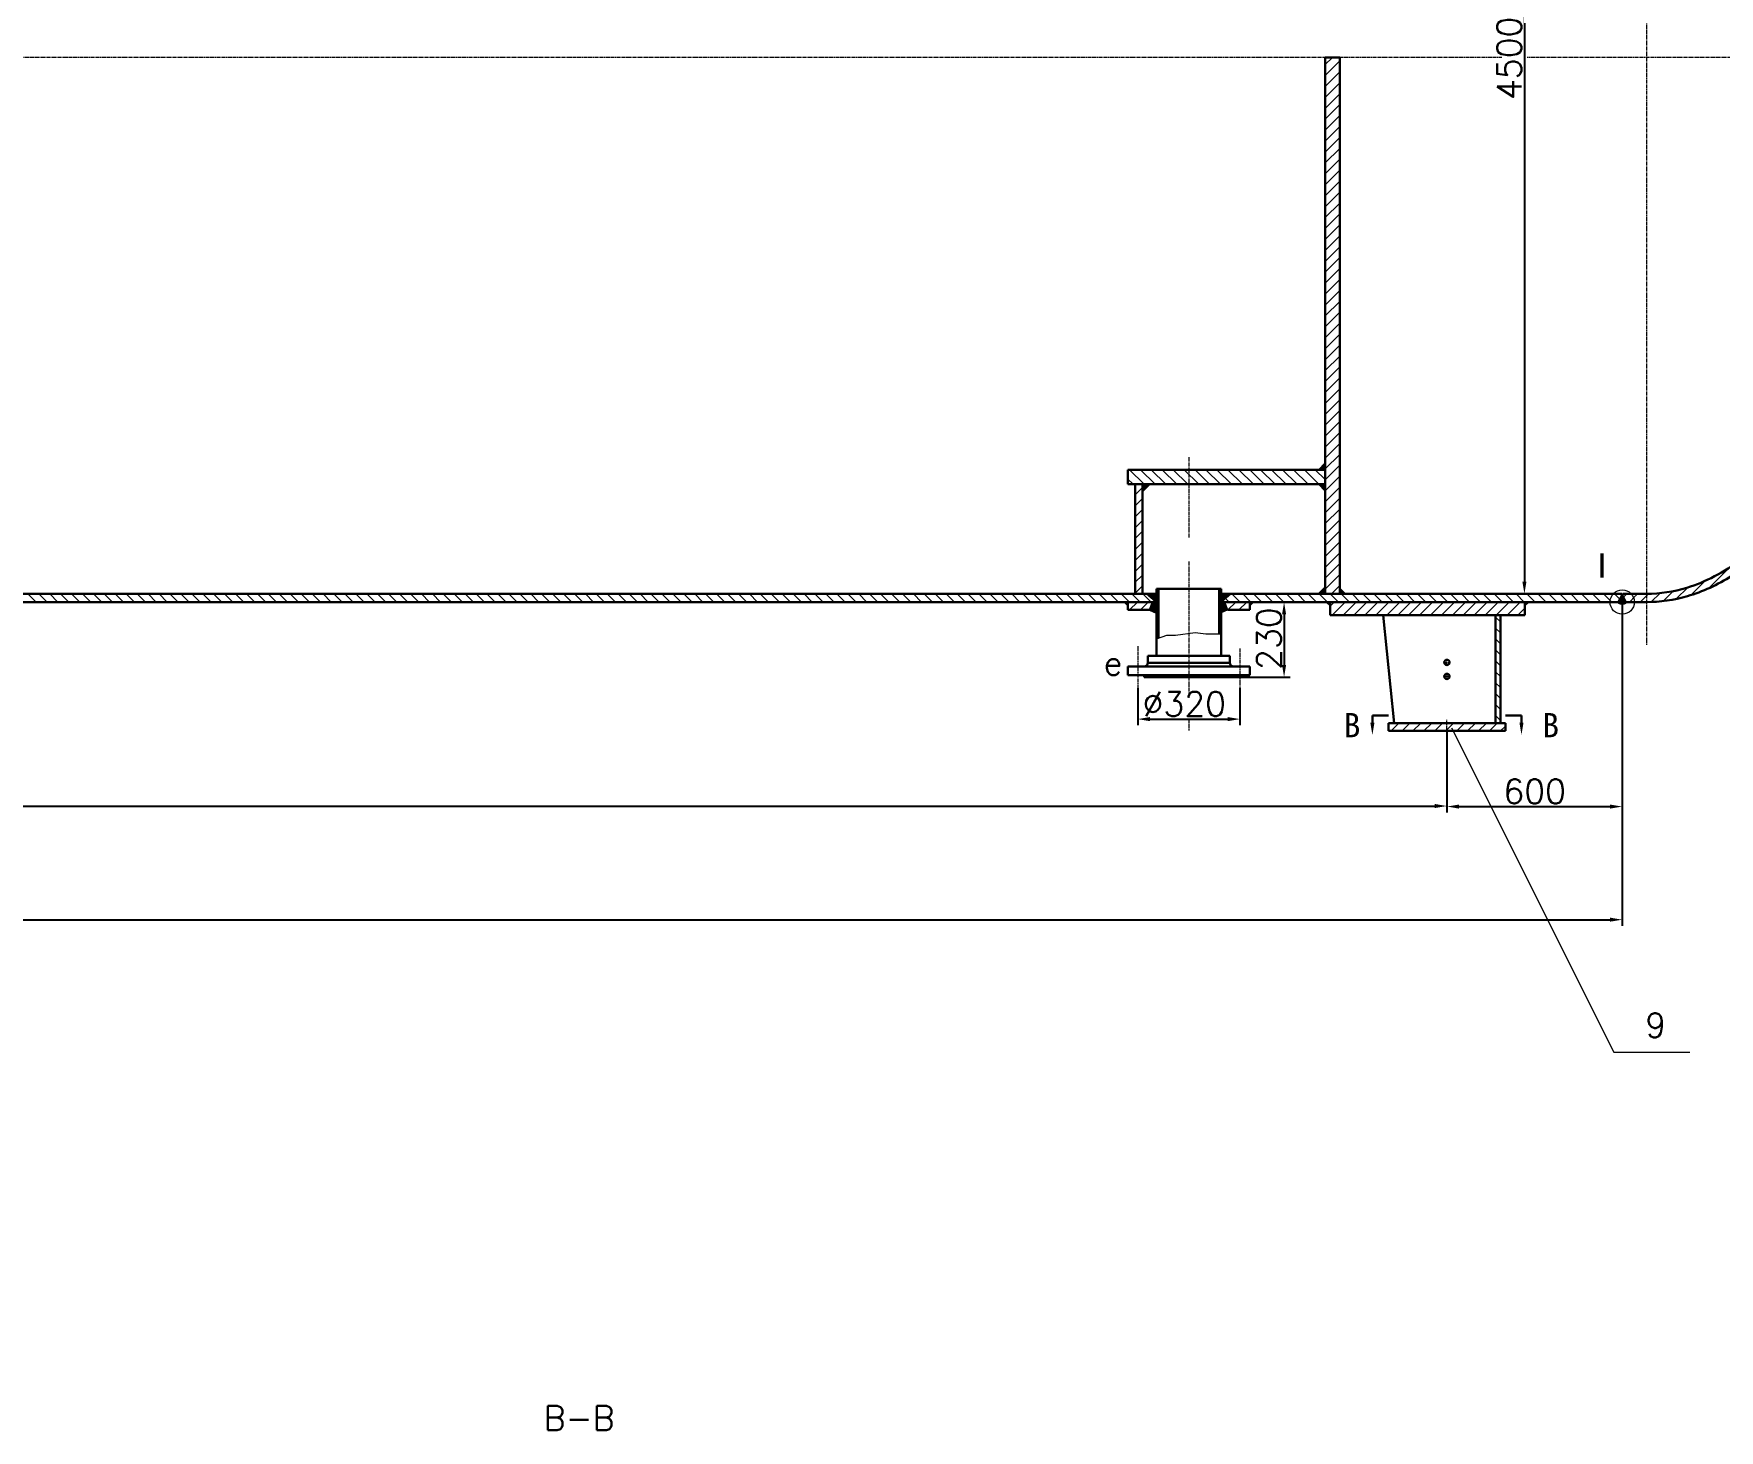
# Model space of a CAD drawing. Header units: millimetres. Extents: x 0 to 6120, y 0 to 841.
# Drawn here: x 585.6 to 931.8, y 354.8 to 641.7 of the extents above; entities that cross this region are included whole.
import ezdxf

# ---------------------------------------------------------------- set-up
doc = ezdxf.new("R2010")
doc.units = ezdxf.units.MM
doc.linetypes.add('CENTER2', pattern=[1.125, 0.75, -0.125, 0.125, -0.125])
for name, color, linetype, lineweight in [('尺寸线', 3, 'Continuous', 15), ('文字层', 7, 'Continuous', 15), ('粗实线', 7, 'Continuous', 30), ('细实线', 7, 'Continuous', 15), ('细点划线', 1, 'CENTER2', 18)]:
    doc.layers.add(name, color=color, linetype=linetype, lineweight=lineweight)
doc.styles.get("Standard").update_dxf_attribs({"font": 'txt.shx', "bigfont": 'gbcbig.shx'})
doc.dimstyles.new('ISO-25$0', dxfattribs={"dimtxt": 5, "dimasz": 2.5, "dimexe": 1.25, "dimexo": 0, "dimtad": 1, "dimdec": 0, "dimdsep": 46, "dimtxsty": 'Standard', "dimcen": 2.5, "dimdle": 5, "dimadec": 0, "dimazin": 0, "dimtfac": 1, "dimtdec": 0, "dimtmove": 0, "dimatfit": 2, "dimfxl": 0, "dimtolj": 1, "dimarcsym": 0})

# ---------------------------------------------------------------- blocks, each defined once
blk = doc.blocks.new('*X333')
at = {"layer": '尺寸线'}
for points in [[(94.8, 784.89), (94.8, 784.06), (92.3, 784.48)], [(1008.74, 784.89), (1008.74, 784.06), (1011.24, 784.48)]]:
    blk.add_hatch(color=0, dxfattribs=at).paths.add_polyline_path(points, flags=0)
at = {"layer": '尺寸线', "color": 0, "lineweight": -2}
for p, q in [((92.3, 710.36), (92.3, 785.73)), ((94.8, 784.48), (1008.74, 784.48)), ((1011.24, 636.81), (1011.24, 785.73))]:
    blk.add_line(p, q, dxfattribs=at)
at = {"layer": '尺寸线', "color": 0, "insert": (546.98, 787.6), "char_height": 5, "width": 65, "attachment_point": 5}
blk.add_mtext('13000', dxfattribs=at)
blk = doc.blocks.new('*X334')
at = {"layer": '尺寸线'}
for points in [[(891.34, 744.11), (892.17, 744.11), (891.76, 746.61)], [(891.34, 529.11), (892.17, 529.11), (891.76, 526.61)]]:
    blk.add_hatch(color=0, dxfattribs=at).paths.add_polyline_path(points, flags=0)
at = {"layer": '尺寸线', "color": 0, "lineweight": -2}
for p, q in [((900.75, 746.61), (890.51, 746.61)), ((891.76, 744.11), (891.76, 529.11)), ((891.76, 526.61), (890.51, 526.61))]:
    blk.add_line(p, q, dxfattribs=at)
at = {"layer": '尺寸线', "color": 0, "insert": (888.63, 636.61), "char_height": 5, "width": 52.8571, "attachment_point": 5, "rotation": 90}
blk.add_mtext('4500', dxfattribs=at)
blk = doc.blocks.new('*X335')
at = {"layer": '尺寸线'}
for points in [[(174.34, 460.08), (174.34, 459.25), (171.84, 459.66)], [(909.34, 460.08), (909.34, 459.25), (911.84, 459.66)]]:
    blk.add_hatch(color=0, dxfattribs=at).paths.add_polyline_path(points, flags=0)
at = {"layer": '尺寸线', "color": 0, "lineweight": -2}
for p, q in [((911.84, 526.61), (911.84, 458.41)), ((171.84, 525.05), (171.84, 458.41)), ((174.34, 459.66), (909.34, 459.66))]:
    blk.add_line(p, q, dxfattribs=at)
at = {"layer": '尺寸线', "color": 0, "insert": (543.97, 462.79), "char_height": 5, "width": 65, "attachment_point": 5}
blk.add_mtext('10200', dxfattribs=at)
blk = doc.blocks.new('*X340')
at = {"layer": '细实线', "color": 0}
for p, q in [((876.75, 499.09), (910.11, 432.45)), ((910.11, 432.45), (925.74, 432.45))]:
    blk.add_line(p, q, dxfattribs=at)
blk = doc.blocks.new('*X341')
at = {"layer": '细实线'}
for p, q in [((584.42, 526.61), (586.12, 524.91)), ((586.66, 526.61), (588.36, 524.91)), ((588.91, 526.61), (590.61, 524.91)), ((591.15, 526.61), (592.85, 524.91)), ((593.4, 526.61), (595.1, 524.91)), ((595.64, 526.61), (597.34, 524.91)), ((597.89, 526.61), (599.59, 524.91)), ((600.13, 526.61), (601.83, 524.91)), ((602.38, 526.61), (604.08, 524.91)), ((604.62, 526.61), (606.32, 524.91)), ((606.87, 526.61), (608.57, 524.91)), ((609.11, 526.61), (610.81, 524.91)), ((611.36, 526.61), (613.06, 524.91)), ((613.6, 526.61), (615.3, 524.91)), ((615.85, 526.61), (617.55, 524.91)), ((618.09, 526.61), (619.79, 524.91)), ((620.34, 526.61), (622.04, 524.91)), ((622.58, 526.61), (624.28, 524.91)), ((624.83, 526.61), (626.53, 524.91)), ((627.08, 526.61), (628.78, 524.91)), ((629.32, 526.61), (631.02, 524.91)), ((631.57, 526.61), (633.27, 524.91)), ((633.81, 526.61), (635.51, 524.91)), ((636.06, 526.61), (637.76, 524.91)), ((638.3, 526.61), (640, 524.91)), ((640.55, 526.61), (642.25, 524.91)), ((642.79, 526.61), (644.49, 524.91)), ((645.04, 526.61), (646.74, 524.91)), ((647.28, 526.61), (648.98, 524.91)), ((649.53, 526.61), (651.23, 524.91)), ((651.77, 526.61), (653.47, 524.91)), ((654.02, 526.61), (655.72, 524.91)), ((656.26, 526.61), (657.96, 524.91)), ((658.51, 526.61), (660.21, 524.91)), ((660.75, 526.61), (662.45, 524.91)), ((663, 526.61), (664.7, 524.91)), ((665.24, 526.61), (666.94, 524.91)), ((667.49, 526.61), (669.19, 524.91)), ((669.73, 526.61), (671.43, 524.91)), ((671.98, 526.61), (673.68, 524.91)), ((674.22, 526.61), (675.92, 524.91)), ((676.47, 526.61), (678.17, 524.91)), ((678.71, 526.61), (680.41, 524.91)), ((680.96, 526.61), (682.66, 524.91)), ((683.2, 526.61), (684.9, 524.91)), ((685.45, 526.61), (687.15, 524.91)), ((687.69, 526.61), (689.39, 524.91)), ((689.94, 526.61), (691.64, 524.91)), ((692.18, 526.61), (693.88, 524.91)), ((694.43, 526.61), (696.13, 524.91)), ((696.67, 526.61), (698.37, 524.91)), ((698.92, 526.61), (700.62, 524.91)), ((701.16, 526.61), (702.86, 524.91)), ((703.41, 526.61), (705.11, 524.91)), ((705.65, 526.61), (707.35, 524.91)), ((707.9, 526.61), (709.6, 524.91)), ((710.14, 526.61), (711.84, 524.91)), ((712.39, 526.61), (714.09, 524.91)), ((714.63, 526.61), (716.33, 524.91)), ((716.88, 526.61), (718.58, 524.91)), ((719.12, 526.61), (720.82, 524.91)), ((721.37, 526.61), (723.07, 524.91)), ((723.61, 526.61), (725.31, 524.91)), ((725.86, 526.61), (727.56, 524.91)), ((728.1, 526.61), (729.8, 524.91)), ((730.35, 526.61), (732.05, 524.91)), ((732.59, 526.61), (734.29, 524.91)), ((734.84, 526.61), (736.54, 524.91)), ((737.08, 526.61), (738.78, 524.91)), ((739.33, 526.61), (741.03, 524.91)), ((741.57, 526.61), (743.27, 524.91)), ((743.82, 526.61), (745.52, 524.91)), ((746.06, 526.61), (747.76, 524.91)), ((748.31, 526.61), (750.01, 524.91)), ((750.55, 526.61), (752.25, 524.91)), ((752.8, 526.61), (754.5, 524.91)), ((755.04, 526.61), (756.74, 524.91)), ((757.29, 526.61), (758.99, 524.91)), ((759.53, 526.61), (761.23, 524.91)), ((761.78, 526.61), (763.48, 524.91)), ((764.02, 526.61), (765.72, 524.91)), ((766.27, 526.61), (767.97, 524.91)), ((768.51, 526.61), (770.21, 524.91)), ((770.76, 526.61), (772.46, 524.91)), ((773, 526.61), (774.7, 524.91)), ((775.25, 526.61), (776.95, 524.91)), ((777.49, 526.61), (779.19, 524.91)), ((779.74, 526.61), (781.44, 524.91)), ((781.98, 526.61), (783.68, 524.91)), ((784.23, 526.61), (785.93, 524.91)), ((786.47, 526.61), (788.17, 524.91)), ((788.72, 526.61), (790.42, 524.91)), ((790.96, 526.61), (792.66, 524.91)), ((793.21, 526.61), (794.91, 524.91)), ((795.45, 526.61), (797.15, 524.91)), ((797.7, 526.61), (799.4, 524.91)), ((799.94, 526.61), (801.64, 524.91)), ((802.19, 526.61), (803.89, 524.91)), ((804.44, 526.61), (806.14, 524.91)), ((806.68, 526.61), (808.38, 524.91)), ((808.93, 526.61), (810.63, 524.91)), ((811.17, 526.61), (812.87, 524.91)), ((813.42, 526.61), (815.12, 524.91))]:
    blk.add_line(p, q, dxfattribs=at)
blk = doc.blocks.new('*X344')
at = {"layer": '尺寸线'}
for points in [[(841.99, 522.41), (842.82, 522.41), (842.4, 524.91)], [(841.99, 511.96), (842.82, 511.96), (842.4, 509.46)]]:
    blk.add_hatch(color=0, dxfattribs=at).paths.add_polyline_path(points, flags=0)
at = {"layer": '尺寸线', "color": 0, "lineweight": -2}
for p, q in [((839.57, 524.91), (843.65, 524.91)), ((842.4, 522.41), (842.4, 511.96)), ((832.04, 509.46), (843.65, 509.46))]:
    blk.add_line(p, q, dxfattribs=at)
at = {"layer": '尺寸线', "color": 0, "insert": (839.28, 517.41), "char_height": 5, "width": 38.5714, "attachment_point": 5, "rotation": 90}
blk.add_mtext('230', dxfattribs=at)
blk = doc.blocks.new('*X355')
at = {"layer": '尺寸线'}
for points in [[(814.84, 501.28), (814.84, 500.45), (812.34, 500.86)], [(830.84, 501.28), (830.84, 500.45), (833.34, 500.86)]]:
    blk.add_hatch(color=0, dxfattribs=at).paths.add_polyline_path(points, flags=0)
at = {"layer": '尺寸线', "color": 0, "lineweight": -2}
for p, q in [((812.34, 507.2), (812.34, 499.61)), ((833.34, 507.2), (833.34, 499.61)), ((814.84, 500.86), (830.84, 500.86))]:
    blk.add_line(p, q, dxfattribs=at)
at = {"layer": '尺寸线', "color": 0, "insert": (821.91, 503.99), "char_height": 5, "width": 52.1429, "attachment_point": 5}
blk.add_mtext('%%C320', dxfattribs=at)
blk = doc.blocks.new('*X357')
at = {"layer": '尺寸线'}
for points in [[(210.65, 483.43), (210.65, 482.6), (208.15, 483.01)], [(873.34, 483.43), (873.34, 482.6), (875.84, 483.01)]]:
    blk.add_hatch(color=0, dxfattribs=at).paths.add_polyline_path(points, flags=0)
at = {"layer": '尺寸线', "color": 0, "lineweight": -2}
for p, q in [((875.84, 498.46), (875.84, 481.76)), ((208.15, 498.44), (208.15, 481.76)), ((210.65, 483.01), (873.34, 483.01))]:
    blk.add_line(p, q, dxfattribs=at)
at = {"layer": '尺寸线', "color": 0, "insert": (537.47, 486.14), "char_height": 5, "width": 52.8571, "attachment_point": 5}
blk.add_mtext('9000', dxfattribs=at)
blk = doc.blocks.new('*X361')
at = {"layer": '尺寸线'}
for points in [[(878.34, 483.31), (878.34, 482.48), (875.84, 482.9)], [(909.34, 483.31), (909.34, 482.48), (911.84, 482.9)]]:
    blk.add_hatch(color=0, dxfattribs=at).paths.add_polyline_path(points, flags=0)
at = {"layer": '尺寸线', "color": 0, "lineweight": -2}
for p, q in [((911.84, 524.91), (911.84, 481.65)), ((875.84, 498.46), (875.84, 481.65)), ((878.34, 482.9), (909.34, 482.9))]:
    blk.add_line(p, q, dxfattribs=at)
at = {"layer": '尺寸线', "color": 0, "insert": (893.86, 486.02), "char_height": 5, "width": 37.8571, "attachment_point": 5}
blk.add_mtext('600', dxfattribs=at)

msp = doc.modelspace()

# ---------------------------------------------------------------- hatches: boundary and pattern name
at = {"layer": '粗实线'}
for points in [[(860.95152, 500.11104), (860.11818, 500.11104), (860.53485, 497.61104)], [(890.73477, 500.11104), (891.5681, 500.11104), (891.15144, 497.61104)]]:
    msp.add_hatch(color=256, dxfattribs=at).paths.add_polyline_path(points, flags=0)
at = {"layer": '细实线'}
h = msp.add_hatch(dxfattribs=at)
h.set_pattern_fill('ANSI31', color=256, scale=0.5, style=0)
h.paths.add_polyline_path([(853.84313, 636.8066), (850.84313, 636.8066), (850.84313, 636.6066), (850.84313, 526.60655), (853.84313, 526.60655)], flags=0)
h = msp.add_hatch(dxfattribs=at)
h.set_pattern_fill('ANSI31', color=256, scale=0.5, angle=270, style=0)
h.paths.add_polyline_path([(850.84313, 552.10655), (822.84312, 552.10655), (822.84312, 549.10655), (850.84313, 549.10655)], flags=0)
h.paths.add_polyline_path([(822.84312, 552.10655), (810.34362, 552.10655), (810.34362, 549.10655), (822.84312, 549.10655)], flags=0)
for points in [[(850.84313, 553.48873), (849.46095, 552.10655), (850.84313, 552.10655)], [(814.75783, 549.10655), (813.34362, 549.10655), (813.34362, 547.69233)], [(850.84313, 549.10655), (849.46095, 549.10655), (850.84313, 547.72436)], [(816.19311, 526.60655), (814.96111, 526.60655), (814.20548, 526.60655), (815.99311, 525.10655), (815.99311, 524.90655), (815.44311, 524.90655), (814.86076, 523.30655), (816.19311, 522.70655)], [(831.48075, 526.60655), (829.49312, 526.60655), (829.49312, 522.70655), (830.82547, 523.30655), (830.24312, 524.90655), (829.69312, 524.90655), (829.69312, 525.10655)], [(850.84313, 528.02076), (849.42892, 526.60655), (850.84313, 526.60655)], [(853.84313, 527.7757), (853.84313, 526.60655), (855.01228, 526.60655)], [(810.34311, 524.90655), (809.54311, 524.90655), (810.34311, 524.10655)], [(836.14312, 524.90655), (835.34312, 524.90655), (835.34312, 524.10655)], [(851.84313, 524.90655), (851.04313, 524.90655), (851.84313, 524.10655)], [(892.64315, 524.90655), (891.84315, 524.90655), (891.84315, 524.10655)]]:
    msp.add_hatch(color=256, dxfattribs=at).paths.add_polyline_path(points, flags=0)
h = msp.add_hatch(dxfattribs=at)
h.set_pattern_fill('ANSI31', color=256, scale=0.5, style=0)
h.paths.add_polyline_path([(813.34362, 549.10655), (811.84362, 549.10655), (811.84362, 526.60655), (813.34362, 526.60655)], flags=0)
h = msp.add_hatch(dxfattribs=at)
h.set_pattern_fill('ANSI31', color=256, scale=0.5, style=0)
edge = h.paths.add_edge_path(flags=0)
edge.add_arc((951.36274, 547.8219), 6.55224, 219.1213387, 234.0876144, ccw=False)
edge.add_spline(control_points=[(946.27943, 543.68766), (943.1384, 539.70747), (939.79516, 536.36646), (932.70774, 530.9994), (928.95281, 529.02876), (922.3941, 527.02748), (919.61851, 526.607), (916.84316, 526.60681)], knot_values=[0, 0, 0, 0, 12.652921859, 12.652921859, 25.788536294, 25.788536294, 35.233099892, 35.233099892, 35.233099892, 35.233099892], weights=[1, 1, 1, 1, 1, 1, 1, 1], degree=3, periodic=0)
edge.add_line((916.84307, 526.60681), (916.84307, 524.90663))
edge.add_spline(control_points=[(916.84307, 524.90663), (919.65692, 524.90698), (922.47047, 525.31494), (928.35847, 527.02914), (931.42104, 528.43999), (937.34993, 532.2018), (940.21702, 534.55234), (944.52057, 538.92282), (946.04346, 540.65275), (947.51954, 542.51514)], knot_values=[0, 0, 0, 0, 9.405092479, 9.405092479, 19.987576696, 19.987576696, 30.570060912, 30.570060912, 36.615746547, 36.615746547, 36.615746547, 36.615746547], weights=[1, 1, 1, 1, 1, 1, 1, 1, 1, 1], degree=3, periodic=0)
edge = h.paths.add_edge_path(flags=0)
edge.add_spline(control_points=[(948.42567, 543.68277), (948.53249, 543.82333), (948.63906, 543.96459), (948.74536, 544.10656)], knot_values=[0, 0, 0, 0, 0.530852357, 0.530852357, 0.530852357, 0.530852357], weights=[1, 1, 1, 1], degree=3, periodic=0)
edge.add_spline(control_points=[(948.74536, 544.10656), (949.94082, 545.70298), (951.10348, 547.38789), (952.23054, 549.15655)], knot_values=[0, 0, 0, 0, 6.13731917, 6.13731917, 6.13731917, 6.13731917], weights=[1, 1, 1, 1], degree=3, periodic=0)
edge.add_spline(control_points=[(952.23054, 549.15655), (952.35732, 549.35549), (952.48364, 549.5555), (952.60952, 549.75656)], knot_values=[0, 0, 0, 0, 0.70967588, 0.70967588, 0.70967588, 0.70967588], weights=[1, 1, 1, 1], degree=3, periodic=0)
edge.add_line((952.60952, 549.75656), (952.37332, 549.75656))
edge.add_line((952.37332, 549.75656), (950.04259, 548.90824))
edge.add_spline(control_points=[(950.04259, 548.90824), (948.93827, 547.2359), (947.80239, 545.64686), (946.51879, 543.99227), (946.39926, 543.8395), (946.27943, 543.68766)], knot_values=[0, 0, 0, 0, 5.839448417, 5.839448417, 6.437424813, 6.437424813, 6.437424813, 6.437424813], weights=[1, 1, 1, 1, 1, 1], degree=3, periodic=0)
edge.add_arc((951.36274, 547.8219), 6.55224, 219.1213387, 234.0876144)
edge.add_spline(control_points=[(947.51954, 542.51514), (947.82358, 542.89875), (948.12564, 543.28799), (948.42567, 543.68277)], knot_values=[0, 0, 0, 0, 1.478008215, 1.478008215, 1.478008215, 1.478008215], weights=[1, 1, 1, 1], degree=3, periodic=0)
h = msp.add_hatch(dxfattribs=at)
h.set_pattern_fill('ANSI31', color=256, scale=0.5, style=0)
h.paths.add_polyline_path([(816.59311, 526.60655), (816.59311, 527.60655), (816.19311, 527.60655), (816.19311, 526.60655), (816.19311, 524.90655), (816.19311, 517.33665), (816.59311, 517.47529)], flags=0)
h = msp.add_hatch(dxfattribs=at)
h.set_pattern_fill('ANSI31', color=256, scale=0.5, style=0)
edge = h.paths.add_edge_path(flags=0)
edge.add_line((829.49312, 526.60655), (829.49312, 527.60655))
edge.add_line((829.49312, 527.60655), (829.09312, 527.60655))
edge.add_line((829.09312, 527.60655), (829.09312, 526.60655))
edge.add_line((829.09312, 526.60655), (829.09312, 520.84262))
edge.add_arc((831.91641, 524.49014), 4.61253, 232.2590711, 238.3067291)
edge.add_line((829.49312, 520.56547), (829.49312, 524.90655))
edge.add_line((829.49312, 524.90655), (829.49312, 526.60655))
edge = h.paths.add_edge_path(flags=0)
edge.add_arc((831.91641, 524.49014), 4.61253, 232.2590711, 238.3067291, ccw=False)
edge.add_line((829.09312, 520.84262), (829.09312, 518.40869))
edge.add_line((829.09312, 518.40869), (829.49312, 518.40869))
edge.add_line((829.49312, 518.40869), (829.49312, 520.56547))
h = msp.add_hatch(dxfattribs=at)
h.set_pattern_fill('ANSI31', color=256, scale=0.5, angle=270, style=0)
edge = h.paths.add_edge_path(flags=0)
edge.add_line((836.01474, 526.60655), (831.48075, 526.60655))
edge.add_line((831.48075, 526.60655), (829.69312, 525.10655))
edge.add_line((829.69312, 525.10655), (829.69312, 524.92033))
edge.add_line((829.69312, 524.92033), (830.24312, 524.90655))
edge.add_line((830.24312, 524.90655), (830.72512, 524.90655))
edge.add_line((830.72512, 524.90655), (836.51011, 524.90655))
edge.add_arc((831.91641, 524.49015), 4.61253, 5.1794912, 27.3121082)
h = msp.add_hatch(dxfattribs=at)
h.set_pattern_fill('ANSI31', color=256, scale=0.5, angle=270, style=0)
edge = h.paths.add_edge_path(flags=0)
edge.add_line((911.74316, 526.40655), (911.74316, 526.60655))
edge.add_line((911.74316, 526.60655), (836.01474, 526.60655))
edge.add_arc((831.91641, 524.49015), 4.61253, 5.1794912, 27.3121082, ccw=False)
edge.add_line((836.51011, 524.90655), (910.96231, 524.90655))
edge.add_line((910.96231, 524.90655), (911.74316, 526.40655))
h = msp.add_hatch(color=256, dxfattribs=at)
edge = h.paths.add_edge_path(flags=0)
edge.add_line((911.94316, 526.40655), (911.94316, 526.60655))
edge.add_line((911.94316, 526.60655), (911.74316, 526.60655))
edge.add_line((911.74316, 526.60655), (911.74316, 526.40655))
edge.add_line((911.74316, 526.40655), (910.96231, 524.90655))
edge.add_ellipse((911.84316, 524.90655), major_axis=(-0.88085, 0), ratio=0.454106532, start_angle=0, end_angle=180)
edge.add_line((912.72401, 524.90655), (911.94316, 526.40655))
h = msp.add_hatch(dxfattribs=at)
h.set_pattern_fill('ANSI31', color=256, scale=0.5, style=0)
edge = h.paths.add_edge_path(flags=0)
edge.add_line((916.84307, 526.60655), (914.49574, 526.60655))
edge.add_arc((911.84316, 525.66905), 2.81338, 0, 19.46489, ccw=False)
edge.add_arc((911.84316, 525.66905), 2.81338, 344.2746303, 360, ccw=False)
edge.add_line((914.55124, 524.90655), (916.80611, 524.90655))
edge.add_line((916.80611, 524.90655), (916.80611, 524.90664))
edge.add_spline(control_points=[(916.76915, 524.90671), (916.79379, 524.90665), (916.81843, 524.90662), (916.84307, 524.90663)], knot_values=[0, 0, 0, 0, 0.07391165, 0.07391165, 0.07391165, 0.07391165], weights=[1, 1, 1, 1], degree=3, periodic=0)
edge.add_line((916.84307, 524.90663), (916.84307, 526.60655))
edge = h.paths.add_edge_path(flags=0)
edge.add_arc((911.84316, 525.66905), 2.81338, 359.9999958, 379.4648775)
edge.add_line((914.49574, 526.60655), (911.94316, 526.60655))
edge.add_line((911.94316, 526.60655), (911.94316, 526.40655))
edge.add_line((911.94316, 526.40655), (912.72401, 524.90655))
edge.add_line((912.72401, 524.90655), (914.55124, 524.90655))
edge.add_arc((911.84316, 525.66905), 2.81338, 344.2746249, 360.0000053)
h = msp.add_hatch(dxfattribs=at)
h.set_pattern_fill('ANSI31', color=256, scale=0.5, style=0)
h.paths.add_polyline_path([(815.44311, 524.90655), (810.34311, 524.90655), (810.34311, 523.30655), (814.86076, 523.30655)], flags=0)
h = msp.add_hatch(dxfattribs=at)
h.set_pattern_fill('ANSI31', color=256, scale=0.5, style=0)
h.paths.add_polyline_path([(835.34312, 524.90655), (830.24312, 524.90655), (830.82547, 523.30655), (835.34312, 523.30655)], flags=0)
h = msp.add_hatch(dxfattribs=at)
h.set_pattern_fill('ANSI31', color=256, scale=0.5, style=0)
h.paths.add_polyline_path([(891.84315, 524.90529), (851.84313, 524.90529), (851.84313, 522.23648), (862.77589, 522.23648), (885.84315, 522.23648), (886.84315, 522.23648), (891.84315, 522.23648)], flags=0)
h = msp.add_hatch(dxfattribs=at)
h.set_pattern_fill('ANSI31', color=256, scale=0.5, angle=270, style=0)
h.paths.add_polyline_path([(886.84315, 522.23648), (885.84315, 522.23648), (885.84315, 500.03646), (886.84315, 500.03646)], flags=0)
h = msp.add_hatch(dxfattribs=at)
h.set_pattern_fill('ANSI31', color=256, scale=0.5, style=0)
h.paths.add_polyline_path([(887.84315, 500.03646), (886.84315, 500.03646), (885.84315, 500.03646), (875.84314, 500.03646), (875.84314, 498.43646), (887.84315, 498.43646)], flags=0)
h.paths.add_polyline_path([(875.84314, 500.03646), (863.84314, 500.03646), (863.84314, 498.43646), (875.84314, 498.43646)], flags=0)

# ---------------------------------------------------------------- linework, layer by layer
at = {"layer": '粗实线'}
for p, q in [((850.84313, 636.8066), (853.84313, 636.8066)), ((850.84313, 636.6066), (850.84313, 636.8066)), ((850.84313, 636.6066), (850.84313, 526.60655)), ((853.84313, 636.8066), (853.84313, 526.60655)), ((810.34362, 549.10655), (810.34362, 552.10655)), ((810.34362, 552.10655), (850.84313, 552.10655)), ((810.34362, 549.10655), (850.84313, 549.10655)), ((811.84362, 549.10655), (811.84362, 526.60655)), ((813.34362, 549.10655), (813.34362, 526.60655)), ((814.75783, 549.10655), (813.34362, 547.69233)), ((277.44284, 526.60655), (816.19311, 526.60655)), ((803.83153, 526.60655), (277.44284, 526.60655)), ((803.83153, 526.60655), (814.96111, 526.60655)), ((815.99311, 525.10655), (814.20548, 526.60655)), ((814.20548, 526.60655), (815.99311, 525.10655)), ((829.09312, 527.60655), (816.19311, 527.60655)), ((816.19311, 526.60655), (816.19311, 527.60655)), ((816.19311, 526.60655), (816.19311, 524.90655)), ((816.59311, 526.60655), (816.59311, 527.60655)), ((816.59311, 517.47529), (816.59311, 526.60655)), ((829.09312, 526.60655), (829.09312, 527.60655)), ((829.09312, 527.60655), (829.49312, 527.60655)), ((829.09312, 518.40869), (829.09312, 526.60655)), ((829.49312, 527.60655), (829.49312, 526.60655)), ((911.74316, 526.60655), (829.49312, 526.60655)), ((829.49312, 526.60655), (829.49312, 522.70655)), ((916.84316, 526.60655), (911.94316, 526.60655)), ((287.97422, 524.90655), (803.83153, 524.90655)), ((803.83153, 524.90655), (815.99311, 524.90655)), ((810.34311, 523.30655), (810.34311, 524.90655)), ((810.34311, 523.30655), (814.86076, 523.30655)), ((814.86076, 523.30655), (815.44311, 524.90655)), ((814.86076, 523.30655), (816.19311, 522.70655)), ((815.99311, 525.10655), (815.99311, 524.90655)), ((815.99311, 525.10655), (815.99311, 524.90655)), ((816.19311, 516.52987), (816.19311, 524.90655)), ((829.49312, 516.52987), (829.49312, 524.90655)), ((910.96231, 524.90655), (829.69312, 524.90655)), ((835.34312, 523.30655), (830.82547, 523.30655)), ((835.34312, 523.30655), (835.34312, 524.90655)), ((891.84315, 524.90655), (851.84313, 524.90655)), ((851.84313, 524.90655), (851.84313, 522.23648)), ((891.84315, 524.90655), (891.84315, 522.23648)), ((916.84316, 524.90655), (912.72401, 524.90655)), ((851.84313, 522.23648), (862.77589, 522.23648)), ((862.77589, 522.23648), (865.04314, 500.03646)), ((885.84315, 522.23648), (862.77589, 522.23648)), ((885.84315, 522.23648), (886.84315, 522.23648)), ((885.84315, 522.23648), (885.84315, 500.03646)), ((891.84315, 522.23648), (886.84315, 522.23648)), ((886.84315, 522.23648), (886.84315, 500.03646)), ((886.84315, 522.23648), (886.84315, 500.03646)), ((816.19311, 513.85654), (816.19311, 516.52987)), ((829.49312, 513.85654), (829.49312, 516.52987)), ((814.44311, 512.45654), (814.44311, 513.85654)), ((831.24312, 513.85654), (814.44311, 513.85654)), ((814.44311, 512.45654), (831.24312, 512.45654)), ((831.24312, 512.45654), (831.24312, 513.85654)), ((810.34311, 509.90654), (810.34311, 511.65654)), ((813.64311, 511.65654), (810.34311, 511.65654)), ((835.34312, 509.90654), (810.34311, 509.90654)), ((813.64311, 511.65654), (832.04312, 511.65654)), ((813.64311, 509.45654), (813.64311, 509.90654)), ((832.04312, 509.45654), (813.64311, 509.45654)), ((825.34312, 511.65654), (822.04312, 511.65654)), ((835.34312, 511.65654), (832.04312, 511.65654)), ((832.04312, 509.45654), (832.04312, 509.90654)), ((835.34312, 509.90654), (835.34312, 511.65654)), ((863.84314, 501.60649), (860.53485, 501.60649)), ((860.53485, 500.11104), (860.53485, 501.60649)), ((863.84314, 500.03646), (863.84314, 498.43646)), ((885.84315, 500.03646), (863.84314, 500.03646)), ((885.84315, 500.03646), (886.84315, 500.03646)), ((887.84315, 500.03646), (886.84315, 500.03646)), ((887.84315, 501.60649), (891.15144, 501.60649)), ((887.84315, 500.03646), (887.84315, 498.43646)), ((891.15144, 500.11104), (891.15144, 501.60649)), ((887.84315, 498.43646), (863.84314, 498.43646))]:
    msp.add_line(p, q, dxfattribs=at)
for centre in [(875.84314, 512.51537), (875.84314, 509.63082)]:
    msp.add_circle(centre, 0.55, dxfattribs=at)
for centre, start, end in [((813.64311, 512.45654), 270, 0), ((832.04312, 512.45654), 180, 270)]:
    msp.add_arc(centre, 0.8, start, end, dxfattribs=at)
for points, knots in [([(916.76915, 524.90671), (919.60765, 524.89987), (922.44621, 525.30788), (928.35847, 527.02914), (931.42104, 528.43999), (937.34993, 532.2018), (940.21702, 534.55234), (946.39318, 540.82456), (949.62878, 544.99532), (952.60952, 549.75656)], [0, 0, 0, 0, 1913.560601179, 1913.560601179, 4047.985084168, 4047.985084168, 6182.409567157, 6182.409567157, 8861.140321044, 8861.140321044, 8861.140321044, 8861.140321044]), ([(916.84316, 526.60681), (919.61851, 526.607), (922.3941, 527.02748), (928.95281, 529.02876), (932.70774, 530.9994), (939.92782, 536.46691), (943.39328, 539.96341), (948.04394, 545.95823), (949.40833, 547.899), (950.72578, 549.95976)], [0, 0, 0, 0, 2022.674566226, 2022.674566226, 4835.83506388, 4835.83506388, 7648.995561533, 7648.995561533, 8867.909562662, 8867.909562662, 8867.909562662, 8867.909562662])]:
    msp.add_open_spline(points, degree=3, knots=knots, dxfattribs=at)
at = {"layer": '细实线'}
for p, q in [((849.46095, 552.10655), (850.84313, 553.48873)), ((850.84313, 547.72436), (849.46095, 549.10655)), ((816.19311, 526.60655), (814.96111, 526.60655)), ((816.19311, 526.60655), (814.96111, 526.60655)), ((829.49312, 526.60655), (829.49312, 524.90655)), ((829.69312, 525.10655), (831.48075, 526.60655)), ((831.48075, 526.60655), (829.69312, 525.10655)), ((850.84313, 528.02076), (849.42892, 526.60655)), ((855.01228, 526.60655), (853.84313, 527.7757)), ((910.96231, 524.90655), (911.74316, 526.40655)), ((911.74316, 526.60655), (911.94316, 526.60655)), ((911.74316, 526.60655), (911.74316, 526.40655)), ((911.74316, 526.60655), (911.94316, 526.60655)), ((911.94316, 526.60655), (911.94316, 526.40655)), ((912.72401, 524.90655), (911.94316, 526.40655)), ((809.54311, 524.90655), (810.34311, 524.10655)), ((830.82547, 523.30655), (829.49312, 522.70655)), ((829.69312, 525.10655), (829.69312, 524.92033)), ((829.69312, 524.92033), (830.24312, 524.90655)), ((830.82547, 523.30655), (830.24312, 524.90655)), ((835.34312, 524.10655), (836.14312, 524.90655)), ((851.04313, 524.90655), (851.84313, 524.10655)), ((892.64315, 524.90655), (891.84315, 524.10655))]:
    msp.add_line(p, q, dxfattribs=at)
msp.add_lwpolyline([(816.19311, 517.33665), (818.34209, 518.08147), (820.08893, 518.08147), (824.12852, 518.63062), (826.31208, 518.40869), (829.49312, 518.40869)], dxfattribs=at)
msp.add_circle((911.84316, 524.90655), 2.5, dxfattribs=at)
msp.add_ellipse((911.84316, 524.90655), major_axis=(-0.88085, 0), ratio=0.454106532, start_param=0, end_param=3.141592654, dxfattribs=at)
at = {"layer": '细点划线'}
for p, q in [((916.84307, 753.76905), (916.84307, 516.08903)), ((887.15206, 636.8066), (81.7181, 636.8066)), ((948.85405, 636.8066), (892.33556, 636.8066)), ((822.84312, 554.68615), (822.84312, 538.09915)), ((822.84312, 533.22639), (822.84312, 505.2146)), ((812.34312, 515.87667), (812.34312, 507.20181)), ((833.34312, 515.37607), (833.34312, 506.95151)), ((875.14314, 512.51537), (876.54314, 512.51537)), ((875.84314, 511.81537), (875.84314, 513.21537)), ((876.54314, 509.63082), (875.14314, 509.63082)), ((875.84314, 510.33082), (875.84314, 508.93082)), ((822.84312, 500.94805), (822.84312, 498.52695)), ((875.84314, 497.4463), (875.84314, 500.80977))]:
    msp.add_line(p, q, dxfattribs=at)

# ---------------------------------------------------------------- block references
at = {"layer": '细实线'}
msp.add_blockref('*X341', (0, 0), dxfattribs=at)
at = {"layer": '细实线', "color": 0}
msp.add_blockref('*X340', (0, 0), dxfattribs=at)

# ---------------------------------------------------------------- texts
at = {"layer": '文字层', "color": 0, "char_height": 5, "attachment_point": 1}
for s, insert, width in [('{\\fSimSun|b0|i0|c91|p7;Ⅰ}', (904.29659, 534.94399), 99.5805199), ('e', (805.33937, 514.87386), 9.7025257), ('{\\fsimsun|b0|i0|c91|p7;B}', (854.67815, 502.11771), 7.7136583), ('{\\fsimsun|b0|i0|c91|p7;B}', (895.46287, 502.11771), 7.7136583), ('9', (916.57366, 440.48754), 14.1582806), ('B-B', (690.36565, 359.76401), 9.2857143)]:
    msp.add_mtext(s, dxfattribs=dict(at, insert=insert, width=width))

# ---------------------------------------------------------------- dimensions: what is measured, and where the dimension line sits
at = {"layer": '尺寸线'}
for base, p1, p2, text, picture, middle in [((1011.24321, 784.47598), (92.29805, 710.35664), (1011.24321, 636.8066), '13000', '*X333', (546.97958, 784.47598)), ((911.84316, 459.66179), (171.83684, 525.05305), (911.84316, 526.60655), '10200', '*X335', (543.97236, 459.66179)), ((911.84316, 482.89695), (875.84314, 498.46293), (911.84316, 524.90655), '600', '*X361', (893.86272, 482.89695)), ((833.34312, 500.86391), (812.34312, 507.20181), (833.34312, 507.20181), '%%C320', '*X355', (821.90981, 500.86391)), ((875.84314, 483.01363), (208.15311, 498.43646), (875.84314, 498.46293), '9000', '*X357', (537.46647, 483.01363))]:
    dim = msp.add_linear_dim(base=base, p1=p1, p2=p2, text=text, dimstyle='ISO-25$0', override={"dimsah": 1}, dxfattribs=at)
    dim.commit()
    dim.dimension.update_dxf_attribs({"geometry": picture, "text_midpoint": middle, "dimtype": 160})
dim = msp.add_linear_dim(base=(891.75574, 526.60655), p1=(900.75228, 746.60666), p2=(891.75574, 526.60655), angle=90, text='4500', dimstyle='ISO-25$0', override={"dimsah": 1}, dxfattribs=at)
dim.commit()
dim.dimension.update_dxf_attribs({"geometry": '*X334', "text_midpoint": (891.75574, 636.6066)})
dim = msp.add_linear_dim(base=(842.40328, 509.45654), p1=(839.57418, 524.90655), p2=(832.04312, 509.45654), angle=90, text='230', dimstyle='ISO-25$0', override={"dimsah": 1}, dxfattribs=at)
dim.commit()
dim.dimension.update_dxf_attribs({"geometry": '*X344', "text_midpoint": (842.40328, 517.41306), "dimtype": 160})

doc.saveas('drawing.dxf')
